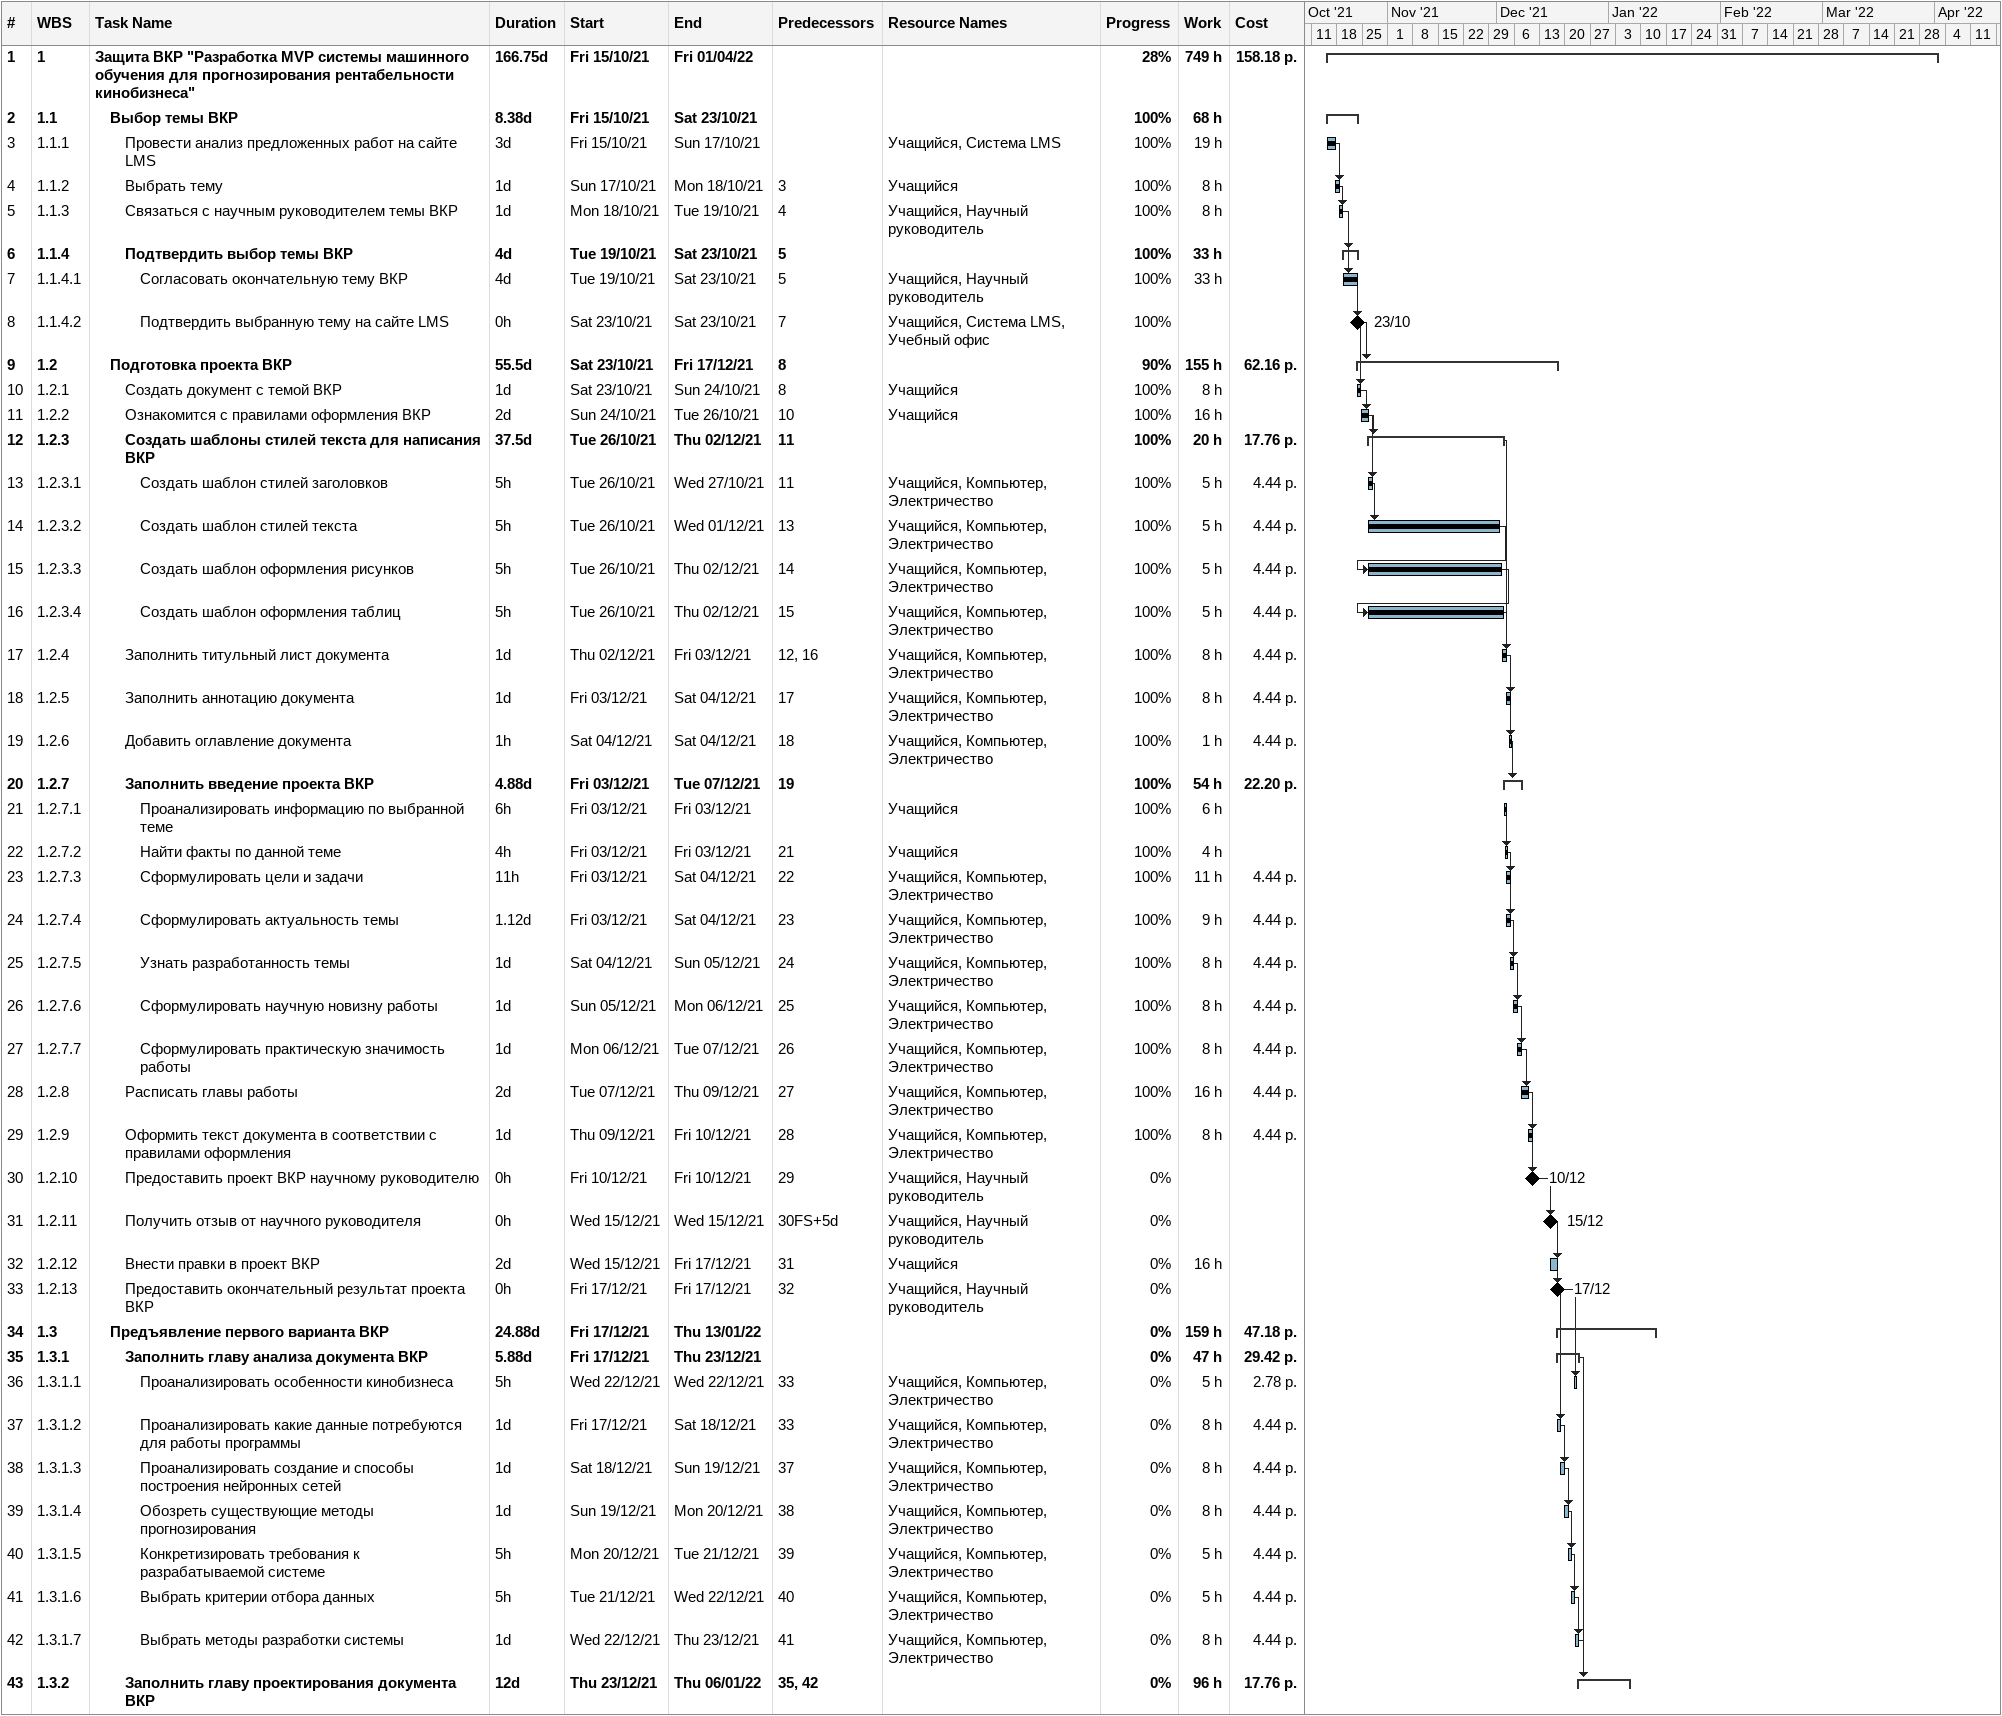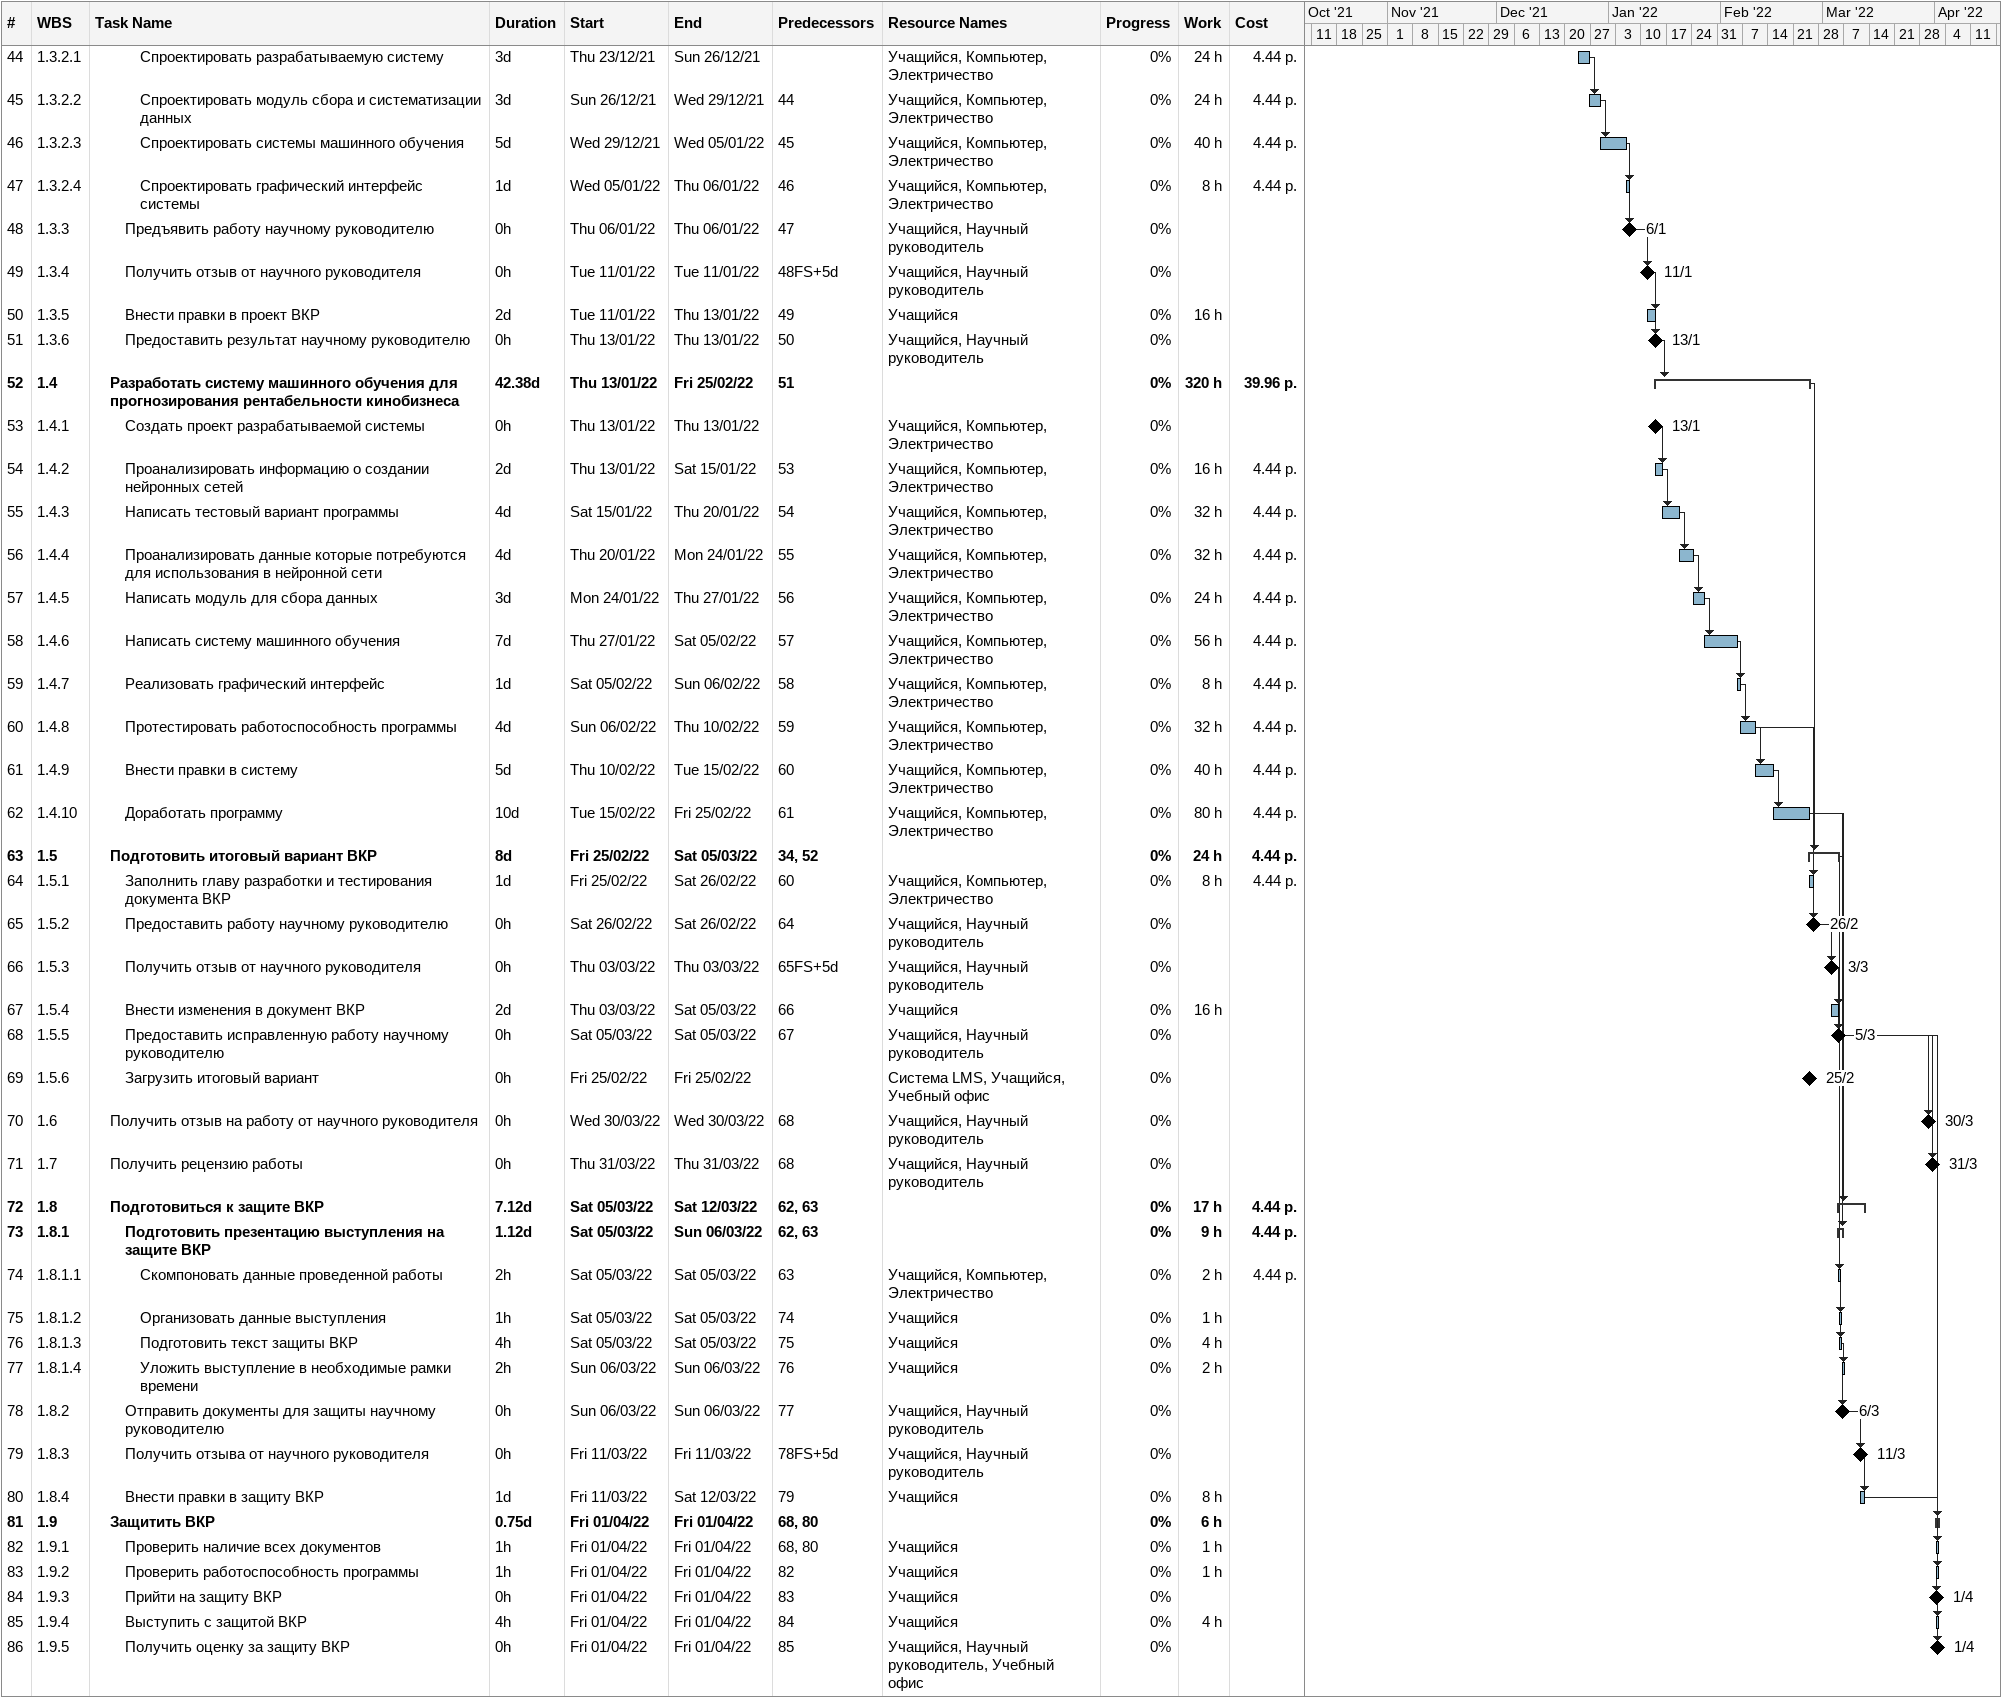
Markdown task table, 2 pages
| ID | WBS | Task | Duration | Start | Finish | Predecessors | Resources | % complete | Work (h) | Cost (р.) |
|---|---|---|---|---|---|---|---|---|---|---|
| 1 | 1 | **Защита ВКР "Разработка MVP системы машинного обучения для прогнозирования рентабельности кинобизнеса"** | 166.75d | 2021-10-15 | 2022-04-01 |  |  | 28 | 749 | 158.18 |
| 2 | 1.1 | **Выбор темы ВКР** | 8.38d | 2021-10-15 | 2021-10-23 |  |  | 100 | 68 |  |
| 3 | 1.1.1 | Провести анализ предложенных работ на сайте LMS | 3d | 2021-10-15 | 2021-10-17 |  | Учащийся, Система LMS | 100 | 19 |  |
| 4 | 1.1.2 | Выбрать тему | 1d | 2021-10-17 | 2021-10-18 | 3 | Учащийся | 100 | 8 |  |
| 5 | 1.1.3 | Связаться с научным руководителем темы ВКР | 1d | 2021-10-18 | 2021-10-19 | 4 | Учащийся, Научный руководитель | 100 | 8 |  |
| 6 | 1.1.4 | **Подтвердить выбор темы ВКР** | 4d | 2021-10-19 | 2021-10-23 | 5 |  | 100 | 33 |  |
| 7 | 1.1.4.1 | Согласовать окончательную тему ВКР | 4d | 2021-10-19 | 2021-10-23 | 5 | Учащийся, Научный руководитель | 100 | 33 |  |
| 8 | 1.1.4.2 | Подтвердить выбранную тему на сайте LMS | 0h | 2021-10-23 | 2021-10-23 | 7 | Учащийся, Система LMS, Учебный офис | 100 |  |  |
| 9 | 1.2 | **Подготовка проекта ВКР** | 55.5d | 2021-10-23 | 2021-12-17 | 8 |  | 90 | 155 | 62.16 |
| 10 | 1.2.1 | Создать документ с темой ВКР | 1d | 2021-10-23 | 2021-10-24 | 8 | Учащийся | 100 | 8 |  |
| 11 | 1.2.2 | Ознакомится с правилами оформления ВКР | 2d | 2021-10-24 | 2021-10-26 | 10 | Учащийся | 100 | 16 |  |
| 12 | 1.2.3 | **Создать шаблоны стилей текста для написания ВКР** | 37.5d | 2021-10-26 | 2021-12-02 | 11 |  | 100 | 20 | 17.76 |
| 13 | 1.2.3.1 | Создать шаблон стилей заголовков | 5h | 2021-10-26 | 2021-10-27 | 11 | Учащийся, Компьютер, Электричество | 100 | 5 | 4.44 |
| 14 | 1.2.3.2 | Создать шаблон стилей текста | 5h | 2021-10-26 | 2021-12-01 | 13 | Учащийся, Компьютер, Электричество | 100 | 5 | 4.44 |
| 15 | 1.2.3.3 | Создать шаблон оформления рисунков | 5h | 2021-10-26 | 2021-12-02 | 14 | Учащийся, Компьютер, Электричество | 100 | 5 | 4.44 |
| 16 | 1.2.3.4 | Создать шаблон оформления таблиц | 5h | 2021-10-26 | 2021-12-02 | 15 | Учащийся, Компьютер, Электричество | 100 | 5 | 4.44 |
| 17 | 1.2.4 | Заполнить титульный лист документа | 1d | 2021-12-02 | 2021-12-03 | 12, 16 | Учащийся, Компьютер, Электричество | 100 | 8 | 4.44 |
| 18 | 1.2.5 | Заполнить аннотацию документа | 1d | 2021-12-03 | 2021-12-04 | 17 | Учащийся, Компьютер, Электричество | 100 | 8 | 4.44 |
| 19 | 1.2.6 | Добавить оглавление документа | 1h | 2021-12-04 | 2021-12-04 | 18 | Учащийся, Компьютер, Электричество | 100 | 1 | 4.44 |
| 20 | 1.2.7 | **Заполнить введение проекта ВКР** | 4.88d | 2021-12-03 | 2021-12-07 | 19 |  | 100 | 54 | 22.20 |
| 21 | 1.2.7.1 | Проанализировать информацию по выбранной теме | 6h | 2021-12-03 | 2021-12-03 |  | Учащийся | 100 | 6 |  |
| 22 | 1.2.7.2 | Найти факты по данной теме | 4h | 2021-12-03 | 2021-12-03 | 21 | Учащийся | 100 | 4 |  |
| 23 | 1.2.7.3 | Сформулировать цели и задачи | 11h | 2021-12-03 | 2021-12-04 | 22 | Учащийся, Компьютер, Электричество | 100 | 11 | 4.44 |
| 24 | 1.2.7.4 | Сформулировать актуальность темы | 1.12d | 2021-12-03 | 2021-12-04 | 23 | Учащийся, Компьютер, Электричество | 100 | 9 | 4.44 |
| 25 | 1.2.7.5 | Узнать разработанность темы | 1d | 2021-12-04 | 2021-12-05 | 24 | Учащийся, Компьютер, Электричество | 100 | 8 | 4.44 |
| 26 | 1.2.7.6 | Сформулировать научную новизну работы | 1d | 2021-12-05 | 2021-12-06 | 25 | Учащийся, Компьютер, Электричество | 100 | 8 | 4.44 |
| 27 | 1.2.7.7 | Сформулировать практическую значимость работы | 1d | 2021-12-06 | 2021-12-07 | 26 | Учащийся, Компьютер, Электричество | 100 | 8 | 4.44 |
| 28 | 1.2.8 | Расписать главы работы | 2d | 2021-12-07 | 2021-12-09 | 27 | Учащийся, Компьютер, Электричество | 100 | 16 | 4.44 |
| 29 | 1.2.9 | Оформить текст документа в соответствии с правилами оформления | 1d | 2021-12-09 | 2021-12-10 | 28 | Учащийся, Компьютер, Электричество | 100 | 8 | 4.44 |
| 30 | 1.2.10 | Предоставить проект ВКР научному руководителю | 0h | 2021-12-10 | 2021-12-10 | 29 | Учащийся, Научный руководитель | 0 |  |  |
| 31 | 1.2.11 | Получить отзыв от научного руководителя | 0h | 2021-12-15 | 2021-12-15 | 30FS+5d | Учащийся, Научный руководитель | 0 |  |  |
| 32 | 1.2.12 | Внести правки в проект ВКР | 2d | 2021-12-15 | 2021-12-17 | 31 | Учащийся | 0 | 16 |  |
| 33 | 1.2.13 | Предоставить окончательный результат проекта ВКР | 0h | 2021-12-17 | 2021-12-17 | 32 | Учащийся, Научный руководитель | 0 |  |  |
| 34 | 1.3 | **Предъявление первого варианта ВКР** | 24.88d | 2021-12-17 | 2022-01-13 |  |  | 0 | 159 | 47.18 |
| 35 | 1.3.1 | **Заполнить главу анализа документа ВКР** | 5.88d | 2021-12-17 | 2021-12-23 |  |  | 0 | 47 | 29.42 |
| 36 | 1.3.1.1 | Проанализировать особенности кинобизнеса | 5h | 2021-12-22 | 2021-12-22 | 33 | Учащийся, Компьютер, Электричество | 0 | 5 | 2.78 |
| 37 | 1.3.1.2 | Проанализировать какие данные потребуются для работы программы | 1d | 2021-12-17 | 2021-12-18 | 33 | Учащийся, Компьютер, Электричество | 0 | 8 | 4.44 |
| 38 | 1.3.1.3 | Проанализировать создание и способы построения нейронных сетей | 1d | 2021-12-18 | 2021-12-19 | 37 | Учащийся, Компьютер, Электричество | 0 | 8 | 4.44 |
| 39 | 1.3.1.4 | Обозреть существующие методы прогнозирования | 1d | 2021-12-19 | 2021-12-20 | 38 | Учащийся, Компьютер, Электричество | 0 | 8 | 4.44 |
| 40 | 1.3.1.5 | Конкретизировать требования к разрабатываемой системе | 5h | 2021-12-20 | 2021-12-21 | 39 | Учащийся, Компьютер, Электричество | 0 | 5 | 4.44 |
| 41 | 1.3.1.6 | Выбрать критерии отбора данных | 5h | 2021-12-21 | 2021-12-22 | 40 | Учащийся, Компьютер, Электричество | 0 | 5 | 4.44 |
| 42 | 1.3.1.7 | Выбрать методы разработки системы | 1d | 2021-12-22 | 2021-12-23 | 41 | Учащийся, Компьютер, Электричество | 0 | 8 | 4.44 |
| 43 | 1.3.2 | **Заполнить главу проектирования документа ВКР** | 12d | 2021-12-23 | 2022-01-06 | 35, 42 |  | 0 | 96 | 17.76 |
| 44 | 1.3.2.1 | Спроектировать разрабатываемую систему | 3d | 2021-12-23 | 2021-12-26 |  | Учащийся, Компьютер, Электричество | 0 | 24 | 4.44 |
| 45 | 1.3.2.2 | Спроектировать модуль сбора и систематизации данных | 3d | 2021-12-26 | 2021-12-29 | 44 | Учащийся, Компьютер, Электричество | 0 | 24 | 4.44 |
| 46 | 1.3.2.3 | Спроектировать системы машинного обучения | 5d | 2021-12-29 | 2022-01-05 | 45 | Учащийся, Компьютер, Электричество | 0 | 40 | 4.44 |
| 47 | 1.3.2.4 | Спроектировать графический интерфейс системы | 1d | 2022-01-05 | 2022-01-06 | 46 | Учащийся, Компьютер, Электричество | 0 | 8 | 4.44 |
| 48 | 1.3.3 | Предъявить работу научному руководителю | 0h | 2022-01-06 | 2022-01-06 | 47 | Учащийся, Научный руководитель | 0 |  |  |
| 49 | 1.3.4 | Получить отзыв от научного руководителя | 0h | 2022-01-11 | 2022-01-11 | 48FS+5d | Учащийся, Научный руководитель | 0 |  |  |
| 50 | 1.3.5 | Внести правки в проект ВКР | 2d | 2022-01-11 | 2022-01-13 | 49 | Учащийся | 0 | 16 |  |
| 51 | 1.3.6 | Предоставить результат научному руководителю | 0h | 2022-01-13 | 2022-01-13 | 50 | Учащийся, Научный руководитель | 0 |  |  |
| 52 | 1.4 | **Разработать систему машинного обучения для прогнозирования рентабельности кинобизнеса** | 42.38d | 2022-01-13 | 2022-02-25 | 51 |  | 0 | 320 | 39.96 |
| 53 | 1.4.1 | Создать проект разрабатываемой системы | 0h | 2022-01-13 | 2022-01-13 |  | Учащийся, Компьютер, Электричество | 0 |  |  |
| 54 | 1.4.2 | Проанализировать информацию о создании нейронных сетей | 2d | 2022-01-13 | 2022-01-15 | 53 | Учащийся, Компьютер, Электричество | 0 | 16 | 4.44 |
| 55 | 1.4.3 | Написать тестовый вариант программы | 4d | 2022-01-15 | 2022-01-20 | 54 | Учащийся, Компьютер, Электричество | 0 | 32 | 4.44 |
| 56 | 1.4.4 | Проанализировать данные которые потребуются для использования в нейронной сети | 4d | 2022-01-20 | 2022-01-24 | 55 | Учащийся, Компьютер, Электричество | 0 | 32 | 4.44 |
| 57 | 1.4.5 | Написать модуль для сбора данных | 3d | 2022-01-24 | 2022-01-27 | 56 | Учащийся, Компьютер, Электричество | 0 | 24 | 4.44 |
| 58 | 1.4.6 | Написать систему машинного обучения | 7d | 2022-01-27 | 2022-02-05 | 57 | Учащийся, Компьютер, Электричество | 0 | 56 | 4.44 |
| 59 | 1.4.7 | Реализовать графический интерфейс | 1d | 2022-02-05 | 2022-02-06 | 58 | Учащийся, Компьютер, Электричество | 0 | 8 | 4.44 |
| 60 | 1.4.8 | Протестировать работоспособность программы | 4d | 2022-02-06 | 2022-02-10 | 59 | Учащийся, Компьютер, Электричество | 0 | 32 | 4.44 |
| 61 | 1.4.9 | Внести правки в систему | 5d | 2022-02-10 | 2022-02-15 | 60 | Учащийся, Компьютер, Электричество | 0 | 40 | 4.44 |
| 62 | 1.4.10 | Доработать программу | 10d | 2022-02-15 | 2022-02-25 | 61 | Учащийся, Компьютер, Электричество | 0 | 80 | 4.44 |
| 63 | 1.5 | **Подготовить итоговый вариант ВКР** | 8d | 2022-02-25 | 2022-03-05 | 34, 52 |  | 0 | 24 | 4.44 |
| 64 | 1.5.1 | Заполнить главу разработки и тестирования документа ВКР | 1d | 2022-02-25 | 2022-02-26 | 60 | Учащийся, Компьютер, Электричество | 0 | 8 | 4.44 |
| 65 | 1.5.2 | Предоставить работу научному руководителю | 0h | 2022-02-26 | 2022-02-26 | 64 | Учащийся, Научный руководитель | 0 |  |  |
| 66 | 1.5.3 | Получить отзыв от научного руководителя | 0h | 2022-03-03 | 2022-03-03 | 65FS+5d | Учащийся, Научный руководитель | 0 |  |  |
| 67 | 1.5.4 | Внести изменения в документ ВКР | 2d | 2022-03-03 | 2022-03-05 | 66 | Учащийся | 0 | 16 |  |
| 68 | 1.5.5 | Предоставить исправленную работу научному руководителю | 0h | 2022-03-05 | 2022-03-05 | 67 | Учащийся, Научный руководитель | 0 |  |  |
| 69 | 1.5.6 | Загрузить итоговый вариант | 0h | 2022-02-25 | 2022-02-25 |  | Система LMS, Учащийся, Учебный офис | 0 |  |  |
| 70 | 1.6 | Получить отзыв на работу от научного руководителя | 0h | 2022-03-30 | 2022-03-30 | 68 | Учащийся, Научный руководитель | 0 |  |  |
| 71 | 1.7 | Получить рецензию работы | 0h | 2022-03-31 | 2022-03-31 | 68 | Учащийся, Научный руководитель | 0 |  |  |
| 72 | 1.8 | **Подготовиться к защите ВКР** | 7.12d | 2022-03-05 | 2022-03-12 | 62, 63 |  | 0 | 17 | 4.44 |
| 73 | 1.8.1 | **Подготовить презентацию выступления на защите ВКР** | 1.12d | 2022-03-05 | 2022-03-06 | 62, 63 |  | 0 | 9 | 4.44 |
| 74 | 1.8.1.1 | Скомпоновать данные проведенной работы | 2h | 2022-03-05 | 2022-03-05 | 63 | Учащийся, Компьютер, Электричество | 0 | 2 | 4.44 |
| 75 | 1.8.1.2 | Организовать данные выступления | 1h | 2022-03-05 | 2022-03-05 | 74 | Учащийся | 0 | 1 |  |
| 76 | 1.8.1.3 | Подготовить текст защиты ВКР | 4h | 2022-03-05 | 2022-03-05 | 75 | Учащийся | 0 | 4 |  |
| 77 | 1.8.1.4 | Уложить выступление в необходимые рамки времени | 2h | 2022-03-06 | 2022-03-06 | 76 | Учащийся | 0 | 2 |  |
| 78 | 1.8.2 | Отправить документы для защиты научному руководителю | 0h | 2022-03-06 | 2022-03-06 | 77 | Учащийся, Научный руководитель | 0 |  |  |
| 79 | 1.8.3 | Получить отзыва от научного руководителя | 0h | 2022-03-11 | 2022-03-11 | 78FS+5d | Учащийся, Научный руководитель | 0 |  |  |
| 80 | 1.8.4 | Внести правки в защиту ВКР | 1d | 2022-03-11 | 2022-03-12 | 79 | Учащийся | 0 | 8 |  |
| 81 | 1.9 | **Защитить ВКР** | 0.75d | 2022-04-01 | 2022-04-01 | 68, 80 |  | 0 | 6 |  |
| 82 | 1.9.1 | Проверить наличие всех документов | 1h | 2022-04-01 | 2022-04-01 | 68, 80 | Учащийся | 0 | 1 |  |
| 83 | 1.9.2 | Проверить работоспособность программы | 1h | 2022-04-01 | 2022-04-01 | 82 | Учащийся | 0 | 1 |  |
| 84 | 1.9.3 | Прийти на защиту ВКР | 0h | 2022-04-01 | 2022-04-01 | 83 | Учащийся | 0 |  |  |
| 85 | 1.9.4 | Выступить с защитой ВКР | 4h | 2022-04-01 | 2022-04-01 | 84 | Учащийся | 0 | 4 |  |
| 86 | 1.9.5 | Получить оценку за защиту ВКР | 0h | 2022-04-01 | 2022-04-01 | 85 | Учащийся, Научный руководитель, Учебный офис | 0 |  |  |
